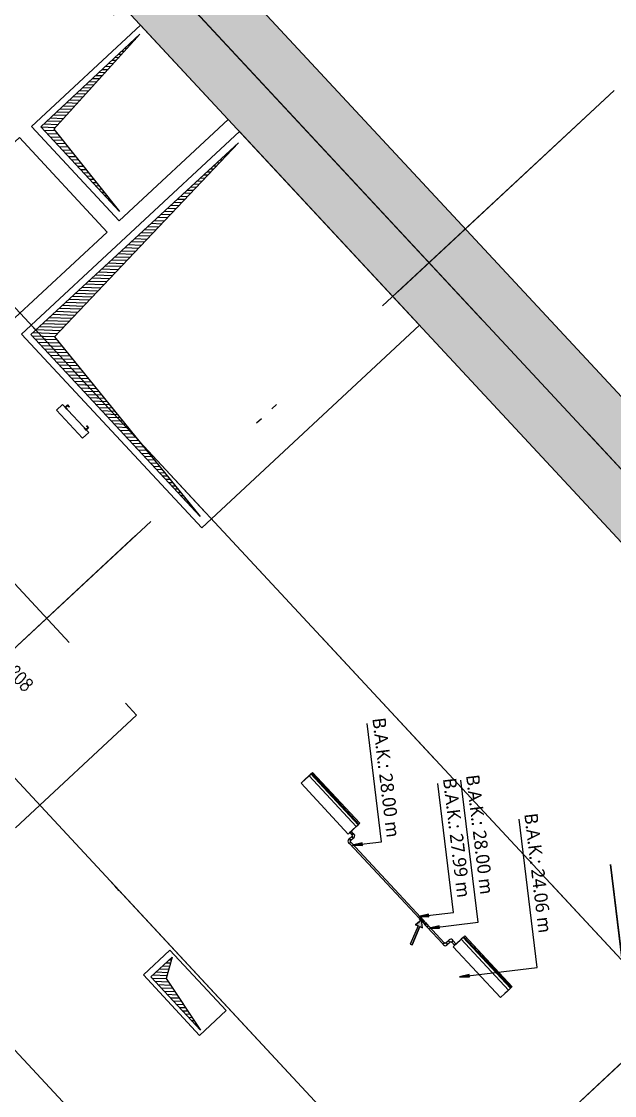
# Model space of a CAD drawing. Header units: inches. Extents: x 400392 to 401495, y 4543971 to 4544133.
# Drawn here: x 400497.3 to 400506.27, y 4544002.9 to 4544019.14 of the extents above; entities that cross this region are included whole.
import ezdxf

# ---------------------------------------------------------------- set-up
doc = ezdxf.new("R2010")
doc.units = ezdxf.units.IN
doc.header["$MEASUREMENT"] = 0
for name, pattern in [('AKS', [3, 2.5, -0.25, 0, -0.25]), ('DASHDOT2', [0.5, 0.25, -0.125, 0, -0.125]), ('HIDDEN', [0.375, 0.25, -0.125])]:
    doc.linetypes.add(name, pattern=pattern)
doc.layers.add('A-DETL', color=90, linetype='Continuous', lineweight=15)
doc.layers.add('A-DETL-GENF', color=92, linetype='Continuous', lineweight=9)
for name, color, linetype in [('aks prota', 2, 'AKS'), ('boşluk prota', 2, 'Continuous'), ('boşluk taraması prota', 252, 'Continuous'), ('kiriş prota', 6, 'Continuous'), ('kolon tarama prota', 252, 'Continuous'), ('perde prota', 1, 'Continuous'), ('PRT-AL-TUNEL_EKSENI', 14, 'DASHDOT2'), ('st-s_level (kot)', 6, 'Continuous'), ('temel prota', 6, 'Continuous'), ('tkolon prota', 6, 'Continuous')]:
    doc.layers.add(name, color=color, linetype=linetype)
doc.styles.add('OLCU', font='romanstw.shx')
doc.styles.add('Segoe UI Light_1', font='', dxfattribs={"height": 199.9999999999999})
doc.styles.add('tkolon', font='romanstw.shx')
doc.styles.get('Segoe UI Light_1').set_extended_font_data('Segoe UI Light')

# ---------------------------------------------------------------- blocks, each defined once
blk = doc.blocks.new('+24.06 mekanik')
at = {"layer": 'kolon tarama prota'}
for points in [[(99016.9087662056, 194967.9416310974), (99036.65664084368, 195117.9416310974), (98997.16089156747, 195117.9416310974)], [(98232.476494056, 194608.1497812158), (98252.22436869415, 194758.1497812158), (98212.72861941792, 194758.1497812158)], [(98039.07733458714, 194467.6370669812), (98058.82520922528, 194617.6370669812), (98019.32945994903, 194617.6370669812)], [(98094.42909189306, 194504.7055165437), (98212.42909189306, 194504.7055165437), (98190.43496580361, 194466.6105726887), (98449.28941823482, 194317.1608848966), (98434.27767041374, 194291.15977496), (98175.42321798252, 194440.6094627522), (98153.42909189306, 194402.5145188971)], [(96846.50158873704, 193601.1800697533), (96866.24946337516, 193751.1800697533), (96826.75371409896, 193751.1800697534)]]:
    blk.add_hatch(color=253, dxfattribs=at).paths.add_polyline_path(points, flags=0)
at = {"layer": 'kolon tarama prota', "color": 253}
for p, q in [((97605.63016899976, 197442.0144634769), (99395.57644969941, 197442.0144634769)), ((100660.240503413, 197442.0144634769), (97605.63016899976, 197442.0144634769)), ((99016.9087662056, 196152.7128646591), (96756.80204442466, 196152.7128646591)), ((99016.9087662056, 194967.9416310974), (99016.9087662056, 196152.7128646591)), ((99261.54230331727, 195740.2812507539), (98412.07445922357, 195123.1067358468)), ((98412.93294990782, 195121.9251247901), (99262.4007940015, 195739.0996396972)), ((99277.20747823852, 195718.7199872113), (99262.4007940015, 195739.0996396972)), ((99262.4007940015, 195739.0996396972), (99272.92411714116, 195724.6155279845)), ((99272.92411714117, 195724.6155279845), (98423.45627304747, 195107.4410130774)), ((99277.20747823852, 195718.7199872113), (98427.73963414483, 195101.5454723042)), ((99282.04496512358, 195712.0617577222), (98432.57712102988, 195094.887242815)), ((99305.4846296725, 195679.7998272151), (98456.0167855788, 195062.625312308)), ((99272.92411714116, 195724.6155279845), (99317.3890918029, 195663.4147407659)), ((99282.04496512358, 195712.0617577222), (99277.20747823852, 195718.7199872113)), ((99305.4846296725, 195679.7998272151), (99282.04496512358, 195712.0617577222)), ((99349.92159287697, 195618.6375944598), (99305.4846296725, 195679.7998272151)), ((99317.3890918029, 195663.4147407659), (99347.82678575632, 195621.5208491076)), ((99347.82678575632, 195621.5208491076), (99402.45965312164, 195546.3251582025)), ((99402.45965312164, 195546.3251582025), (99349.92159287697, 195618.6375944598)), ((99402.45965312164, 195546.3251582025), (98552.99180902795, 194929.1506432954)), ((99402.45965312164, 195546.3251582025), (98552.99180902795, 194929.1506432954)), ((99402.45965312164, 195546.3251582025), (99402.45965312164, 195546.3251582025)), ((98232.47649405606, 195348.0157379827), (96069.1335330353, 195348.0157379827)), ((98232.476494056, 194608.1497812158), (98232.47649405606, 195348.0157379827)), ((98963.06808890632, 195257.9124144264), (98963.06808890632, 195257.9124144264)), ((98423.45627304747, 195107.4410130774), (98412.93294990782, 195121.9251247901)), ((98412.93294990782, 195121.9251247901), (98427.73963414483, 195101.5454723042)), ((98467.92124770922, 195046.2402258588), (98423.45627304747, 195107.4410130774)), ((98427.73963414483, 195101.5454723042), (98432.57712102988, 195094.887242815)), ((98432.57712102988, 195094.887242815), (98456.01678557882, 195062.625312308)), ((99036.65664084368, 195117.9416310974), (98997.16089156747, 195117.9416310974)), ((98997.16089156747, 195117.9416310974), (99016.9087662056, 194967.9416310974)), ((99016.9087662056, 194967.9416310974), (99036.65664084368, 195117.9416310974)), ((98039.07733458714, 194995.7079913592), (96074.05113153392, 194995.7079913592)), ((98039.07733458714, 194467.6370669812), (98039.07733458714, 194995.7079913592)), ((98464.69001729296, 194940.6501290295), (98449.9160022138, 194929.9161787651)), ((98456.0167855788, 195062.625312308), (98500.45374878329, 195001.4630795527)), ((98514.69526050243, 194973.3548122189), (98466.41440288762, 194938.2767158731)), ((98466.41440288762, 194938.2767158731), (98474.25251922694, 194927.4884742531)), ((98474.25251922694, 194927.4884742531), (98466.41440288762, 194938.2767158731)), ((98498.35894166263, 195004.3463342005), (98467.92124770922, 195046.2402258588)), ((98474.25251922694, 194927.4884742531), (98482.09063556624, 194916.7002326331)), ((98482.09063556624, 194916.7002326331), (98474.25251922694, 194927.4884742531)), ((98482.09063556624, 194916.7002326331), (98530.37149318107, 194951.7783289789)), ((98552.99180902795, 194929.1506432954), (98498.35894166263, 195004.3463342005)), ((98500.45374878329, 195001.4630795527), (98552.99180902795, 194929.1506432954)), ((98514.82275676777, 194981.6858367478), (98510.7776717959, 194978.7469104864)), ((98510.7776717959, 194978.7469104864), (98534.2890818876, 194946.3862307114)), ((98534.2890818876, 194946.3862307114), (98510.7776717959, 194978.7469104864)), ((98514.69526050243, 194973.3548122189), (98522.53337684175, 194962.5665705989)), ((98522.53337684175, 194962.5665705989), (98514.69526050243, 194973.3548122189)), ((98514.82275676777, 194981.6858367478), (98538.33416685948, 194949.3251569728)), ((98538.33416685948, 194949.3251569728), (98514.82275676777, 194981.6858367478)), ((98520.14639219231, 194974.3584811983), (98516.10130722044, 194971.4195549368)), ((98520.14639219231, 194974.3584811983), (98516.10130722044, 194971.4195549368)), ((98516.10130722044, 194971.4195549368), (98527.85701226628, 194955.2392150494)), ((98527.85701226628, 194955.2392150494), (98516.10130722044, 194971.4195549368)), ((98516.10130722044, 194971.4195549368), (98527.85701226628, 194955.2392150494)), ((98527.85701226628, 194955.2392150494), (98516.10130722044, 194971.4195549368)), ((98520.14639219231, 194974.3584811983), (98531.90209723815, 194958.1781413108)), ((98531.90209723815, 194958.1781413108), (98520.14639219231, 194974.3584811983)), ((98520.14639219231, 194974.3584811983), (98531.90209723815, 194958.1781413108)), ((98531.90209723815, 194958.1781413108), (98520.14639219231, 194974.3584811983)), ((98522.53337684175, 194962.5665705989), (98530.37149318107, 194951.7783289789)), ((98530.37149318107, 194951.7783289789), (98522.53337684175, 194962.5665705989)), ((98527.85701226628, 194955.2392150494), (98531.90209723815, 194958.1781413108)), ((98527.85701226628, 194955.2392150494), (98531.90209723815, 194958.1781413108)), ((98534.2890818876, 194946.3862307114), (98538.33416685948, 194949.3251569728)), ((98552.99180902795, 194929.1506432954), (98552.99180902795, 194929.1506432954)), ((98477.58582435997, 194802.7151001725), (98194.08857651548, 194596.742293041)), ((98209.76480919411, 194575.165809801), (98493.26205703859, 194781.1386169325)), ((98252.22436869415, 194758.1497812158), (98212.72861941792, 194758.1497812158)), ((98212.72861941792, 194758.1497812158), (98232.476494056, 194608.1497812158)), ((98232.476494056, 194608.1497812158), (98252.22436869415, 194758.1497812158)), ((98442.54265995738, 194883.3627279254), (98453.27661022177, 194868.5887128462)), ((98455.65002337821, 194870.3130984409), (98482.44986404682, 194833.4262822731)), ((98468.72446181446, 194903.0765746547), (98469.04100608172, 194903.5928692123)), ((98468.86596951015, 194902.4877317933), (98468.72446181446, 194903.0765746547)), ((98479.59991977457, 194887.7137167142), (98468.86596951015, 194902.4877317933)), ((98469.04100608172, 194903.5928692123), (98483.81502116095, 194914.3268194767)), ((98490.63545384449, 194815.8224635933), (98475.8614387653, 194805.0885133289)), ((98504.0263472868, 194849.1025149517), (98477.22650661813, 194885.9893311195)), ((98480.07645089044, 194831.7018966784), (98490.81045790808, 194816.9278034851)), ((98490.94824682307, 194816.317040914), (98490.63545384449, 194815.8224635933)), ((98490.81045790808, 194816.9278034851), (98490.94824682307, 194816.317040914)), ((98494.98644263326, 194778.7652037762), (98509.76045771244, 194789.4991540406)), ((98517.13376746085, 194836.0528073531), (98506.39976044321, 194850.8269005464)), ((98058.82520922528, 194617.6370669812), (98019.32945994903, 194617.6370669812)), ((98019.32945994903, 194617.6370669812), (98039.07733458714, 194467.6370669812)), ((98039.07733458714, 194467.6370669812), (98058.82520922528, 194617.6370669812)), ((98192.3641909208, 194599.1157061974), (98177.59017584163, 194588.381755933)), ((98054.59150425052, 194495.3917375083), (96797.83571643966, 193582.3052103468)), ((96813.51194911831, 193560.7287271068), (98070.26773692919, 194473.8152542683)), ((98105.95939438249, 194536.2816157597), (98081.33417710377, 194518.3903481453)), ((98094.42909189306, 194504.7055165437), (98153.42909189306, 194402.5145188971)), ((98212.42909189306, 194504.7055165437), (98094.42909189306, 194504.7055165437)), ((98212.42909189306, 194504.7055165437), (98094.42909189306, 194504.7055165437)), ((98153.42909189306, 194402.5145188971), (98094.42909189306, 194504.7055165437)), ((98100.4591809717, 194492.0670385926), (98125.08439825043, 194509.958306207)), ((98154.8608040087, 194568.184316907), (98107.68377997713, 194533.9082026033)), ((98123.36001265577, 194512.3317193634), (98170.53703668734, 194546.607833667)), ((98160.36821665803, 194575.8692701705), (98153.10915584218, 194570.5952537744)), ((98153.42909189306, 194402.5145188971), (98175.42321798252, 194440.6094627522)), ((98175.42321798252, 194440.6094627522), (98153.42909189306, 194402.5145188971)), ((98172.2341597101, 194544.2719442216), (98179.49322052595, 194549.5459606177)), ((98175.42321798252, 194440.6094627522), (98434.27767041374, 194291.15977496)), ((98175.42321798252, 194440.6094627522), (98434.27767041374, 194291.15977496)), ((98190.43496580361, 194466.6105726887), (98212.42909189306, 194504.7055165437)), ((98190.43496580361, 194466.6105726887), (98212.42909189306, 194504.7055165437)), ((98449.28941823482, 194317.1608848966), (98190.43496580361, 194466.6105726887)), ((98190.43496580361, 194466.6105726887), (98449.28941823482, 194317.1608848966)), ((98196.71517970957, 194562.0584463802), (98211.48919478874, 194572.7923966446)), ((98434.27767041374, 194291.15977496), (98449.28941823482, 194317.1608848966)), ((98434.27767041374, 194291.15977496), (98449.28941823482, 194317.1608848966)), ((96846.50158873704, 194045.448817521), (95042.95801706216, 194045.448817521)), ((96846.50158873704, 193601.1800697533), (96846.50158873704, 194045.448817521)), ((96528.84533833951, 193754.4886610734), (95679.37749424581, 193137.3141461663)), ((95680.23598493006, 193136.1325351097), (96529.70382902375, 193753.3070500168)), ((96540.22715216341, 193738.8229383041), (95690.75930806971, 193121.648423397)), ((96544.51051326076, 193732.9273975308), (95695.04266916707, 193115.7528826237)), ((96549.34800014582, 193726.2691680417), (95699.88015605212, 193109.0946531346)), ((96572.78766469474, 193694.0072375346), (95723.31982060104, 193076.8327226276)), ((96544.51051326076, 193732.9273975308), (96529.70382902375, 193753.3070500168)), ((96529.70382902375, 193753.3070500168), (96540.22715216341, 193738.8229383041)), ((96540.22715216341, 193738.8229383041), (96584.69212682516, 193677.6221510854)), ((96549.34800014582, 193726.2691680417), (96544.51051326076, 193732.9273975308)), ((96572.78766469474, 193694.0072375346), (96549.34800014582, 193726.2691680417)), ((96617.22462789921, 193632.8450047794), (96572.78766469474, 193694.0072375346)), ((96584.69212682516, 193677.6221510854), (96615.12982077857, 193635.7282594271)), ((96615.12982077857, 193635.7282594271), (96669.76268814388, 193560.532568522)), ((96669.76268814388, 193560.532568522), (96617.22462789921, 193632.8450047794)), ((96672.5352213267, 193634.5751718928), (96639.55630956206, 193610.6145899684)), ((96685.58558949354, 193647.6830719977), (96670.81083573206, 193636.9485850491)), ((96670.8113138213, 193636.9479270157), (96689.93536151075, 193610.6259335298)), ((96689.93536151075, 193610.6259335298), (96670.8113138213, 193636.9479270157)), ((96680.37333766602, 193623.7869302728), (96672.5352213267, 193634.5751718928)), ((96672.5352213267, 193634.5751718928), (96680.37333766602, 193623.7869302728)), ((96688.21145400536, 193612.9986886528), (96680.37333766602, 193623.7869302728)), ((96680.37333766602, 193623.7869302728), (96688.21145400536, 193612.9986886528)), ((96689.93583959999, 193610.6252754963), (96704.71059336145, 193621.3597624449)), ((96705.81880372953, 193621.1848498884), (96716.55275399395, 193606.4108348092)), ((96742.87606354673, 193625.5358386772), (96732.1421132823, 193640.3098537564)), ((96767.1245783822, 193587.1695127065), (96740.50265039035, 193623.8114530825)), ((96866.24946337516, 193751.1800697533), (96826.75371409896, 193751.1800697534)), ((96826.75371409896, 193751.1800697534), (96846.50158873704, 193601.1800697533)), ((96846.50158873704, 193601.1800697533), (96866.24946337516, 193751.1800697533)), ((96669.76268814388, 193560.532568522), (95820.29484405018, 192943.3580536149)), ((96669.76268814388, 193560.532568522), (95820.29484405018, 192943.3580536149)), ((96635.63872085554, 193616.0066882359), (96631.59363588366, 193613.0677619744)), ((96631.59363588366, 193613.0677619744), (96655.10504597536, 193580.7070821994)), ((96655.10504597536, 193580.7070821994), (96631.59363588366, 193613.0677619744)), ((96635.63872085554, 193616.0066882359), (96659.15013094724, 193583.6460084609)), ((96659.15013094724, 193583.6460084609), (96635.63872085554, 193616.0066882359)), ((96640.96235628007, 193608.6793326864), (96636.9172713082, 193605.7404064249)), ((96640.96235628007, 193608.6793326864), (96636.9172713082, 193605.7404064249)), ((96636.9172713082, 193605.7404064249), (96648.67297635405, 193589.5600665374)), ((96648.67297635405, 193589.5600665374), (96636.9172713082, 193605.7404064249)), ((96636.9172713082, 193605.7404064249), (96648.67297635405, 193589.5600665374)), ((96648.67297635405, 193589.5600665374), (96636.9172713082, 193605.7404064249)), ((96647.39442590141, 193599.8263483484), (96639.55630956206, 193610.6145899684)), ((96639.55630956206, 193610.6145899684), (96647.39442590141, 193599.8263483484)), ((96640.96235628007, 193608.6793326864), (96652.71806132593, 193592.4989927989)), ((96652.71806132593, 193592.4989927989), (96640.96235628007, 193608.6793326864)), ((96640.96235628007, 193608.6793326864), (96652.71806132593, 193592.4989927989)), ((96652.71806132593, 193592.4989927989), (96640.96235628007, 193608.6793326864)), ((96655.2325422407, 193589.0381067284), (96647.39442590141, 193599.8263483484)), ((96647.39442590141, 193599.8263483484), (96655.2325422407, 193589.0381067284)), ((96648.67297635405, 193589.5600665374), (96652.71806132593, 193592.4989927989)), ((96648.67297635405, 193589.5600665374), (96652.71806132593, 193592.4989927989)), ((96655.10504597536, 193580.7070821994), (96659.15013094724, 193583.6460084609)), ((96655.2325422407, 193589.0381067284), (96688.21145400536, 193612.9986886528)), ((96669.76268814388, 193560.532568522), (96669.76268814388, 193560.532568522)), ((96718.92616715035, 193608.1352204039), (96745.5480951422, 193571.4932800278)), ((96743.17468198577, 193569.7688944332), (96753.90868920353, 193554.9948009645)), ((96780.23199875627, 193574.1198048324), (96769.49799153853, 193588.8938983011)), ((96780.77064528971, 193573.7999773833), (96780.23199875628, 193574.1198048324)), ((96781.33731680202, 193573.9446739916), (96780.77064528971, 193573.7999773833)), ((96796.11133084503, 193584.6786235032), (96781.337316802, 193573.9446739916)), ((96800.46232066996, 193547.6213644388), (96815.23633471296, 193558.3553139504)), ((95690.75930806971, 193121.648423397), (95680.23598493006, 193136.1325351097)), ((95680.23598493006, 193136.1325351097), (95695.04266916707, 193115.7528826237)), ((96230.37112392852, 193272.1198247459), (96230.37112392852, 193272.1198247459)), ((95735.22428273146, 193060.4476361783), (95690.75930806971, 193121.648423397)), ((95695.04266916707, 193115.7528826237), (95699.88015605212, 193109.0946531346)), ((95699.88015605212, 193109.0946531346), (95723.31982060104, 193076.8327226276)), ((95723.31982060104, 193076.8327226276), (95767.75678380551, 193015.6704898723)), ((95765.66197668487, 193018.55374452), (95735.22428273146, 193060.4476361783)), ((95820.29484405018, 192943.3580536149), (95765.66197668487, 193018.55374452)), ((95767.75678380553, 193015.6704898723), (95820.29484405018, 192943.3580536149)), ((95820.29484405018, 192943.3580536149), (95820.29484405018, 192943.3580536149)), ((90170.95134289918, 190393.8432604127), (89701.72148616171, 190052.927814083)), ((89701.72148616171, 190052.927814083), (90170.95134289918, 190393.8432604127)), ((90097.06614559394, 190401.9659212554), (90064.70546581894, 190378.4545111636)), ((90064.70546581894, 190378.4545111636), (90097.06614559394, 190401.9659212554)), ((90064.70546581894, 190378.4545111636), (90067.6443920804, 190374.4094261918)), ((90067.6443920804, 190374.4094261918), (90064.70546581894, 190378.4545111636)), ((90064.70546581894, 190378.4545111636), (90064.70546581894, 190378.4545111636)), ((90067.6443920804, 190374.4094261918), (90095.95998688352, 190394.981910022)), ((90095.95998688352, 190394.981910022), (90067.6443920804, 190374.4094261918)), ((90067.6443920804, 190374.4094261918), (90067.6443920804, 190374.4094261918)), ((90095.95998688352, 190394.981910022), (90119.47139697522, 190362.621230247)), ((90119.47139697522, 190362.621230247), (90095.95998688352, 190394.981910022)), ((90095.95998688352, 190394.981910022), (90095.95998688352, 190394.981910022)), ((90126.45540820857, 190361.5150715366), (90097.06614559394, 190401.9659212554)), ((90097.06614559394, 190401.9659212554), (90126.45540820857, 190361.5150715366)), ((90097.06614559394, 190401.9659212554), (90097.06614559394, 190401.9659212554)), ((90244.42449943574, 190292.7161361158), (90170.95134289918, 190393.8432604127)), ((90170.95134289918, 190393.8432604127), (90244.42449943574, 190292.7161361158)), ((90170.95134289918, 190393.8432604127), (90170.95134289918, 190393.8432604127)), ((89775.19464269828, 189951.8006897862), (90244.42449943574, 190292.7161361158)), ((90244.42449943574, 190292.7161361158), (89775.19464269828, 189951.8006897862)), ((90119.47139697522, 190362.621230247), (90091.1558021721, 190342.0487464168)), ((90091.1558021721, 190342.0487464168), (90119.47139697522, 190362.621230247)), ((90091.1558021721, 190342.0487464168), (90094.09472843356, 190338.0036614449)), ((90094.09472843356, 190338.0036614449), (90091.1558021721, 190342.0487464168)), ((90091.1558021721, 190342.0487464168), (90091.1558021721, 190342.0487464168)), ((90094.09472843356, 190338.0036614449), (90126.45540820857, 190361.5150715366)), ((90126.45540820857, 190361.5150715366), (90094.09472843356, 190338.0036614449)), ((90094.09472843356, 190338.0036614449), (90094.09472843356, 190338.0036614449)), ((90119.47139697522, 190362.621230247), (90119.47139697522, 190362.621230247)), ((90126.45540820857, 190361.5150715366), (90126.45540820857, 190361.5150715366)), ((90244.42449943574, 190292.7161361158), (90244.42449943574, 190292.7161361158)), ((89701.72148616171, 190052.927814083), (89775.19464269828, 189951.8006897862)), ((89775.19464269828, 189951.8006897862), (89701.72148616171, 190052.927814083)), ((89701.72148616171, 190052.927814083), (89701.72148616171, 190052.927814083)), ((89749.1888380127, 190149.2182627696), (89716.82815823771, 190125.7068526779)), ((89716.82815823771, 190125.7068526779), (89749.1888380127, 190149.2182627696)), ((89716.82815823771, 190125.7068526779), (89746.21742085234, 190085.2560029591)), ((89746.21742085234, 190085.2560029591), (89716.82815823771, 190125.7068526779)), ((89716.82815823771, 190125.7068526779), (89716.82815823771, 190125.7068526779)), ((89723.81216947106, 190124.6006939675), (89752.12776427418, 190145.1731777977)), ((89752.12776427418, 190145.1731777977), (89723.81216947106, 190124.6006939675)), ((89747.32357956276, 190092.2400141925), (89723.81216947106, 190124.6006939675)), ((89723.81216947106, 190124.6006939675), (89747.32357956276, 190092.2400141925)), ((89723.81216947106, 190124.6006939675), (89723.81216947106, 190124.6006939675)), ((89746.21742085234, 190085.2560029591), (89778.57810062733, 190108.7674130508)), ((89778.57810062733, 190108.7674130508), (89746.21742085234, 190085.2560029591)), ((89746.21742085234, 190085.2560029591), (89746.21742085234, 190085.2560029591)), ((89775.63917436588, 190112.8124980227), (89747.32357956276, 190092.2400141925)), ((89747.32357956276, 190092.2400141925), (89775.63917436588, 190112.8124980227)), ((89747.32357956276, 190092.2400141925), (89747.32357956276, 190092.2400141925)), ((89752.12776427418, 190145.1731777977), (89749.1888380127, 190149.2182627696)), ((89749.1888380127, 190149.2182627696), (89752.12776427418, 190145.1731777977)), ((89749.1888380127, 190149.2182627696), (89749.1888380127, 190149.2182627696)), ((89752.12776427418, 190145.1731777977), (89752.12776427418, 190145.1731777977)), ((89778.57810062733, 190108.7674130508), (89775.63917436588, 190112.8124980227)), ((89775.63917436588, 190112.8124980227), (89778.57810062733, 190108.7674130508)), ((89775.63917436588, 190112.8124980227), (89775.63917436588, 190112.8124980227)), ((89778.57810062733, 190108.7674130508), (89778.57810062733, 190108.7674130508)), ((89775.19464269828, 189951.8006897862), (89775.19464269828, 189951.8006897862))]:
    blk.add_line(p, q, dxfattribs=at)
at = {"layer": 'kolon tarama prota', "color": 253, "extrusion": (0, 0, -1)}
for p, q in [((98052.8671186559, 194497.7651506647), (98067.64113373504, 194508.4991009291)), ((98086.766137603, 194482.1757913763), (98071.99212252384, 194471.4418411119))]:
    blk.add_line(p, q, dxfattribs=at)
at = {"layer": 'kolon tarama prota', "color": 253, "flags": 128}
for points in [[(98449.9160022138, 194929.9161787651), (98438.91169738972, 194916.1735216852), (98436.5876512012, 194908.1665454175)], [(98436.5876512012, 194908.1665454175), (98438.52416960719, 194890.6678182605), (98442.54265995738, 194883.3627279254)], [(98509.76045771241, 194789.4991540405), (98520.76477777553, 194803.2418570675), (98522.9303830421, 194810.3316118042)], [(98522.9303830421, 194810.3316118043), (98521.48328997112, 194827.8776460789), (98517.13376746084, 194836.0528073531)], [(98177.59017584163, 194588.381755933), (98165.99474651624, 194579.9571833976), (98160.36821665801, 194575.8692701705)], [(98179.49322052595, 194549.5459606177), (98188.45832925466, 194556.0594933773), (98196.71517970957, 194562.0584463802)], [(96732.1421132823, 193640.3098537564), (96718.39899212698, 193651.3143796699), (96700.96661394897, 193653.7818322144), (96685.58558949354, 193647.6830719977)], [(96704.71059336144, 193621.3597624449), (96705.46553815716, 193621.457339304), (96705.81880372953, 193621.1848498884)], [(96753.90868920351, 193554.9948009645), (96767.6513851804, 193543.9904464601), (96776.59475200917, 193541.5316598865)], [(96776.59475200917, 193541.5316598865), (96794.03152621836, 193543.9640012209), (96800.46232066996, 193547.6213644388)]]:
    blk.add_lwpolyline(points, dxfattribs=at)
at = {"layer": 'kolon tarama prota', "color": 253, "extrusion": (0, 0, -1), "flags": 128}
for points in [[(-98081.30691453195, 194518.4278718564), (-98077.62990883931, 194515.756370845), (-98068.55782467767, 194509.1651158839), (-98067.64113373504, 194508.4991009291)], [(-98081.30691453195, 194518.4278718564), (-98074.85578478186, 194508.135746654), (-98077.33171360273, 194496.2439556741), (-98077.70776168955, 194495.7037151461)], [(-98077.70776168955, 194495.7037151461), (-98087.99988689198, 194489.2525853959), (-98099.8916778719, 194491.7285142168), (-98100.4319183999, 194492.1045623037)], [(-98104.03107124232, 194514.828719014), (-98093.73894603987, 194521.2798487642), (-98081.84715505996, 194518.8039199433), (-98081.30691453195, 194518.4278718564)], [(-98086.766137603, 194482.1757913763), (-98096.10935986618, 194488.9640396991), (-98100.4014233644, 194492.0824063635), (-98100.4319183999, 194492.1045623037)], [(-98100.4319183999, 194492.1045623037), (-98106.88304815005, 194502.3966875061), (-98104.40711932915, 194514.288478486), (-98104.03107124232, 194514.828719014)]]:
    blk.add_lwpolyline(points, dxfattribs=at)
at = {"layer": 'kolon tarama prota', "color": 253, "extrusion": (0, 0, -1)}
for radius, start, end in [(16.26869999999599, 324.0000000004672, 144.0000000004672), (16.26869999999544, 144.0000000004672, 324.0000000004672)]:
    blk.add_arc((-98090.86941646594, 194505.2662170801), radius, start, end, dxfattribs=at)
at = {"layer": 'kolon tarama prota', "color": 253}
for centre, radius, start, end in [((98090.8966790378, 194505.228693369), 16.26869999999339, 36.00000000023957, 216.0000000001886), ((98090.8966790378, 194505.228693369), 16.26870000001693, 36.00000000022845, 216.0000000001775), ((98090.89667903782, 194505.2286933691), 13.3349999999764, 0, 180), ((98090.8966790378, 194505.228693369), 13.33500000002995, 0, 180), ((98090.89667903782, 194505.2286933691), 13.33500000002698, 180, 0), ((98090.8966790378, 194505.228693369), 13.3350000000064, 180, 0), ((98090.8966790378, 194505.228693369), 16.26870000001693, 216.0000000001911, 36.00000000024207), ((98090.8966790378, 194505.228693369), 16.26869999999339, 216.0000000002022, 36.00000000025319), ((98090.89667903782, 194498.561193369), 6.667499999995925, 90, 269.9999999998746), ((98090.89667903779, 194498.561193369), 6.667500000003201, 89.99999999993749, 270.0000000001872), ((98090.89667903783, 194511.8961933691), 6.667499999998939, 269.9999999999371, 90.00000000031262), ((98090.8966790378, 194511.8961933691), 6.667499999980192, 269.9999999999371, 89.99999999993746)]:
    blk.add_arc(centre, radius, start, end, dxfattribs=at)
for centre, major_axis, ratio, start_param, end_param in [((98474.25251922694, 194927.4884742531), (-9.5625019339709, 13.16165477638925), 0.009999500036621613, 0.00999916677359991, 3.151591820166086), ((98474.25251922694, 194927.4884742531), (-9.56250193394162, 13.16165477640396), 0.009999500037854485, 3.15159182036361, 6.29318447415071), ((98466.43826499819, 194878.1512147802), (13.1616547763596, 9.562501933960286), 0.009999500037161286, 3.131593486657541, 6.273186140405034), ((98466.43826499819, 194878.1512147802), (13.16165477640323, 9.562501933959972), 0.009999500036957598, 6.273186140564033, 9.414778793996126), ((98466.43826499817, 194878.1512147802), (10.78824161995724, 7.838116339306028), 0.009456029864131618, 1.570796326794604, 3.141592653589497), ((98466.43826499817, 194878.1512147802), (10.78824161995731, 7.838116339305937), 0.009456029864773043, 3.141592653590378, 4.712388980385273), ((98466.43826499817, 194878.1512147802), (10.78824161995724, 7.838116339306028), 0.009456029864131618, 0, 1.570796326794604), ((98466.43826499817, 194878.1512147802), (10.78824161995731, 7.838116339305937), 0.009456029864773043, 4.712388980385273, 6.283185307180178), ((98485.42394069929, 194791.9268585526), (-9.562501933984894, 13.16165477641442), 0.009999500037745182, 0.009455698059565254, 3.151048351636318), ((98485.42394069929, 194791.9268585525), (-9.562501933999702, 13.16165477638495), 0.00999950003599619, 3.151048351510445, 6.292641005225192), ((98485.42394069927, 194791.9268585525), (-7.838116339306021, 10.7882416199718), 0.009999500036125512, 0, 1.57079632679468), ((98485.42394069927, 194791.9268585525), (-7.838116339305997, 10.78824161997182), 0.009999500037649784, 4.712388980384708, 6.283185307179615), ((98493.23810566682, 194841.2643986124), (13.16165477640022, 9.562501933998064), 0.009456029864383582, 3.131593433949952, 6.273186087442269), ((98493.23810566682, 194841.2643986124), (13.16165477638568, 9.562501933968456), 0.009456029863488263, 6.273186087541482, 9.414778741228751), ((98493.23810566682, 194841.2643986124), (10.78824162000092, 7.838116339320553), 0.009456029865624778, 1.570796326794855, 3.141592653589765), ((98493.23810566682, 194841.2643986124), (10.7882416200009, 7.838116339320579), 0.009456029864100508, 3.141592653589512, 4.7123889803844), ((98485.42394069927, 194791.9268585525), (-7.838116339320573, 10.7882416200009), 0.009999500036101441, 1.570796326794684, 3.141592653589576), ((98485.42394069927, 194791.9268585525), (-7.838116339320548, 10.78824162000092), 0.009999500037625713, 3.141592653589815, 4.712388980384713), ((98493.23810566682, 194841.2643986124), (10.78824161997181, 7.838116339306004), 0.009456029865647541, 0, 1.570796326794851), ((98493.23810566682, 194841.2643986124), (10.78824161997179, 7.838116339306029), 0.009456029864123269, 4.712388980384397, 6.283185307179284), ((98201.92669285476, 194585.954051421), (-9.562501933949575, 13.16165477639876), 0.009999500037228402, 4.712388980384376, 7.853981633975945), ((98201.92669285477, 194585.954051421), (-7.838116339291439, 10.78824162000092), 0.009999500037638541, 4.152234112098085e-14, 1.570796326794937), ((98201.92669285477, 194585.954051421), (-7.838116339291183, 10.78824162000111), 0.009999500038038543, 4.712388980387137, 6.283185307182032), ((98062.42962058984, 194484.6034958883), (-7.838116339320748, 10.78824162000077), 0.01000635130435703, 0, 1.570796326793054), ((98062.42962058984, 194484.6034958883), (-7.838116339320461, 10.78824162000098), 0.01000635130628131, 4.71238898038549, 6.2831853071804), ((98062.42962058984, 194484.6034958883), (-7.838116339349853, 10.78824161997167), 0.01000635130436187, 1.570796326793024, 3.141592653587924), ((98062.42962058984, 194484.6034958883), (-7.838116339349571, 10.78824161997188), 0.01000635130628614, 3.141592653590567, 4.71238898038546), ((98115.52189631648, 194523.1199609834), (-9.562501934077828, 13.16165477630819), 0.8709818557813449, 4.712388980377302, 7.853981633967101), ((98115.52189631648, 194523.1199609834), (-7.838116339436143, 10.78824161990898), 0.8709818557815826, 0, 1.570796326785694), ((98115.52189631648, 194523.1199609834), (-9.562501933900885, 13.16165477643414), 0.8709818557814581, 1.570796326799135, 4.712388980388928), ((98115.52189631648, 194523.1199609834), (-7.838116339214716, 10.78824162005666), 0.8709818557822795, 1.570796326803058, 3.141592653597954), ((98115.52189631648, 194523.1199609834), (-7.838116339470508, 10.78824161988401), 0.8709818557809412, 4.712388980371824, 6.28318530716672), ((98115.52189631648, 194523.1199609834), (-7.838116339249084, 10.7882416200317), 0.870981855781638, 3.141592653594297, 4.712388980389194), ((98162.67165777615, 194557.433598998), (-9.562501934002206, 13.16165477636711), 0.8709818557824219, 4.712388980382759, 7.853981633972428), ((98162.69892034805, 194557.396075287), (-7.838116339470508, 10.78824161988401), 0.8709818557809412, 0, 1.570796326782036), ((98162.67165777615, 194557.433598998), (-9.562501933863574, 13.1616547764758), 0.8709818557788548, 1.57079632680226, 4.712388980392184), ((98162.69892034805, 194557.396075287), (-7.838116339249084, 10.7882416200317), 0.870981855781638, 1.570796326799401, 3.141592653594297), ((98162.69892034805, 194557.396075287), (-7.838116339361242, 10.7882416199634), 0.8709818557789339, 4.712388980383452, 6.283185307178348), ((98162.69892034805, 194557.396075287), (-7.83811633913981, 10.78824162011109), 0.8709818557796309, 3.141592653605926, 4.712388980400823), ((98201.92669285476, 194585.954051421), (-9.562501933963896, 13.16165477638438), 0.009999500036308853, 1.570796326796346, 4.712388980384364), ((98201.92669285477, 194585.954051421), (-7.838116339335103, 10.78824161997182), 0.009999500037636956, 1.570796326794897, 3.141592653589795), ((98201.92669285477, 194585.954051421), (-7.838116339334841, 10.788241619972), 0.009999500038036959, 3.1415926535922, 4.712388980387098), ((96729.71440877033, 193615.9733367432), (13.16165477638426, 9.56250193396406), 0.009999500036506737, 0, 3.141592653589994), ((96729.71440877032, 193615.9733367432), (13.16165477641336, 9.562501934007717), 0.009999500036476493, 3.141592653530616, 6.283185307179777), ((96729.71440877032, 193615.9733367432), (10.78824162002997, 7.838116339320621), 0.009454058772223163, 0, 1.570796326794193), ((96729.71440877032, 193615.9733367432), (10.78824162003, 7.838116339320579), 0.009454058769816047, 4.712388980384381, 6.283185307179284), ((96729.71440877032, 193615.9733367432), (10.78824161997176, 7.838116339306072), 0.009454058772262613, 1.570796326794178, 3.141592653589075), ((96729.71440877032, 193615.9733367432), (10.78824161997184, 7.83811633930597), 0.00945405876897265, 3.141592653590111, 4.712388980385006), ((96756.33633676218, 193579.3313963671), (13.16165477636738, 9.56250193399543), 0.009454058770372559, 0.01000623053851352, 3.151598883884916), ((96756.33633676218, 193579.3313963671), (13.16165477641052, 9.562501933980897), 0.009454058770729967, 3.151598884125832, 6.293191537826868), ((96756.33633676218, 193579.3313963672), (10.78824161997185, 7.838116339335045), 0.009454058770484794, 1.570796326795444, 3.141592653590358), ((96756.33633676218, 193579.3313963672), (10.78824161997169, 7.838116339335268), 0.00945405877160906, 3.141592653588173, 4.712388980383064), ((96756.33633676218, 193579.3313963672), (10.78824162001551, 7.838116339305937), 0.009454058770471884, 5.847456388191912e-13, 1.570796326795479), ((96756.33633676218, 193579.3313963672), (10.78824162001548, 7.838116339305979), 0.009454058772878996, 4.712388980384866, 6.283185307179769), ((96805.673832779, 193571.5169687268), (-9.562501933960686, 13.16165477637237), 0.01000651071102407, 6.273731580845796, 9.415324234468336), ((96805.673832779, 193571.5169687268), (-9.562501933975359, 13.16165477640117), 0.01000651071403196, 3.132138927322635, 6.27373158087968), ((96805.673832779, 193571.5169687268), (-7.838116339335278, 10.78824162000079), 0.01000635130587488, 0, 1.570796326793287), ((96805.673832779, 193571.5169687268), (-7.838116339334972, 10.78824162000101), 0.01000635130386777, 4.712388980385882, 6.283185307180792), ((96805.673832779, 193571.5169687268), (-7.838116339320722, 10.78824162000079), 0.0100063513058813, 1.570796326793296, 3.141592653588198), ((96805.673832779, 193571.5169687268), (-7.83811633932042, 10.78824162000101), 0.01000635130387419, 3.141592653590993, 4.71238898038589)]:
    blk.add_ellipse(centre, major_axis=major_axis, ratio=ratio, start_param=start_param, end_param=end_param, dxfattribs=at)
at = {"layer": 'kolon tarama prota', "color": 253, "extrusion": (0, 0, -1)}
for major_axis, ratio, start_param, end_param in [((-9.56250193397634, 13.16165477639541), 0.00999950003624346, 4.712388980385466, 7.853981633973924), ((9.562501933963613, -13.16165477637768), 0.00999950003715135, 4.712388980384127, 7.853981633975261)]:
    blk.add_ellipse((98062.42962058987, 194484.6034958883), major_axis=major_axis, ratio=ratio, start_param=start_param, end_param=end_param, dxfattribs=at)
at = {"layer": 'kolon tarama prota', "color": 253, "style": 'Segoe UI Light_1'}
for s, p in [('B.A.K.: 24.06 m', (96690.89146894382, 196238.650403311)), ('B.A.K.: 28.00 m', (96005.3176589496, 195433.9532766345)), ('B.A.K.: 27.99 m', (96012.3299588433, 195081.645530011)), ('B.A.K.: 28.00 m', (94979.14214297647, 194131.3863561729))]:
    blk.add_text(s, height=200, dxfattribs=at).set_placement(p)
blk = doc.blocks.new('A$C1a5ef8c2')
at = {"layer": 'boşluk taraması prota', "ltscale": 2}
h = blk.add_hatch(dxfattribs=at)
h.set_pattern_fill('ANSI31', color=256, scale=0.03000000000073284, angle=-47.07600604191619, style=0)
h.set_pattern_definition([(357.9239939580838, (-673.4369482470211, 277.0061689186841), (0.003450451556188631, 0.09518748281418962), [])])
h.paths.add_polyline_path([(107.5028102096985, 44.32652324903756), (106.2021202884498, 42.89158112555742), (107.1826741343248, 41.66058440133929), (106.0026270343806, 42.9294003508985)])
h = blk.add_hatch(dxfattribs=at)
h.set_pattern_fill('ANSI31', color=256, scale=0.03000000000073284, angle=-47.07600604191619, style=0)
h.set_pattern_definition([(357.9239939580838, (-673.5496546553914, 273.8969411626458), (0.003450451556188631, 0.09518748281418962), [])])
h.paths.add_polyline_path([(108.9908909036312, 42.68532904051244), (106.2083331120084, 39.75291338097304), (108.4114613390993, 37.03553093038499), (105.8533077376778, 39.78612121660262)])
h = blk.add_hatch(dxfattribs=at)
h.set_pattern_fill('ANSI31', color=256, scale=0.03000000000073284, angle=-47.07600604191619, style=0)
h.set_pattern_definition([(357.9239939580838, (-671.7352772622835, 264.1810694653541), (0.003450451556188631, 0.09518748281418962), [])])
h.paths.add_polyline_path([(107.9885526138823, 30.36866848357022), (107.8977617479395, 30.04825130663812), (108.4166712544393, 29.26492103654891), (107.6676851308439, 30.07024951744825)])
at = {"layer": 'kolon tarama prota'}
h = blk.add_hatch(color=256, dxfattribs=at)
h.dxf.hatch_style = 1
h.paths.add_polyline_path([(127.0630797010381, 25.64422660227865), (108.617443051422, 45.47743324004114), (108.9103461585473, 45.74984427168965), (108.2293185798917, 46.48210203833878), (107.9364154727664, 46.20969100669026), (103.033016905305, 51.48194692656398), (103.3259200124303, 51.75435795821249), (102.6448924332508, 52.48661572486162), (102.3519893261255, 52.21420469321311), (93.21844469977077, 62.03481871355325), (93.52608912007418, 59.50147781893611), (125.1474599565263, 25.50139455404133), (106.914241566963, 8.543807839974761), (98.84508629981428, 17.21996398735791), (97.52702231978765, 15.99411434400827), (98.20804989850149, 15.26185657735914), (98.42772722849622, 15.46616485249251), (106.6330880114692, 6.643557151779532), (108.8621538786683, 8.716673203743994), (109.1345649103168, 8.423770097084343), (109.866822676966, 9.104797677136958), (109.5957737017889, 9.39623626600951), (113.8794816372683, 13.38024760317057), (114.1505306138424, 13.08880901243538), (114.8827883805498, 13.76983659062535), (114.610377347446, 14.06273969914764)])
at = {"layer": 'A-DETL', "color": 1, "lineweight": 5}
blk.add_lwpolyline([(18.9056719414657, 133.4212155677378), (126.8139738666359, 17.39552934933454)], dxfattribs=at)
at = {"layer": 'aks prota', "ltscale": 10}
for p, q in [((133.1676834216923, 17.97912808321416), (20.17211882991251, 139.4747654646635)), ((133.1676834195969, 17.97912808600813), (20.17211883194977, 139.4747654646635)), ((133.1676834194222, 17.97912808414549), (20.17211883200798, 139.4747654655948)), ((131.3109652098501, 19.97551761753857), (20.17211883107666, 139.4747654646635)), ((133.1676834210521, 17.97912808228284), (20.17211882950505, 139.4747654655948)), ((125.9183315312839, 11.23695505224168), (12.92276693950407, 132.732592433691)), ((125.9183315293049, 11.23695505503565), (12.92276694171596, 132.732592433691)), ((125.9183315291302, 11.23695505317301), (12.92276694171596, 132.7325924346223)), ((124.0616133200238, 13.23334458656609), (12.9227669412503, 132.732592433691)), ((125.9183315315167, 11.23695505224168), (12.92276693996973, 132.7325924355537)), ((120.6217669268372, 31.4688090858981), (36.57432698796038, 121.8387038931251)), ((120.6217669270118, 31.4688090858981), (36.57432698854245, 121.8387038931251)), ((113.3724150370108, 24.72663605585694), (29.32497509813402, 115.0965308621526)), ((113.3724150371272, 24.72663605492562), (29.32497509865789, 115.0965308621526)), ((85.06149222014938, 24.11579839978367), (110.5939569500624, 47.86192208528519)), ((85.06149221968371, 24.11579839885235), (110.593956950237, 47.86192208528519)), ((85.0614922210807, 24.1157983969897), (110.593956951343, 47.86192208342254)), ((85.28037582256366, 24.31932867784053), (110.5939569511684, 47.86192208342254)), ((85.28037582116667, 24.31932867877185), (110.593956950237, 47.86192208528519)), ((89.13051547767827, 19.71995590161532), (114.6733168241917, 43.47569303400815)), ((89.13051547727082, 19.719955900684), (114.6733168243663, 43.47569303400815)), ((89.13051547738723, 19.71995589789003), (114.6733168260544, 43.47569303307682)), ((89.35973569680937, 19.93309962656349), (114.6733168254141, 43.4756930321455)), ((89.35973569529597, 19.93309962842613), (114.6733168243663, 43.47569303400815)), ((96.52659617230529, 11.78823388461024), (122.0628386469325, 35.53787101618946)), ((96.52659617189784, 11.78823388461024), (122.062838646234, 35.53787101618946)), ((96.52659617358586, 11.78823388274759), (122.062838647631, 35.53787101525813)), ((96.74547977501061, 11.99176416359842), (122.0628386483295, 35.53787101432681)), ((96.7454797733808, 11.99176416452974), (122.0628386466997, 35.53787101712078))]:
    blk.add_line(p, q, dxfattribs=at)
at = {"layer": 'boşluk prota', "ltscale": 0.05}
for points in [[(107.5028102096985, 44.32652324903756), (106.2021202884498, 42.89158112555742), (107.1944252971443, 41.64794925972819), (106.0026270343806, 42.9294003508985)], [(108.9908909036312, 42.68532904051244), (106.2083331120084, 39.75291338097304), (108.4114613390993, 37.03553093038499), (105.8533077376778, 39.78612121660262)], [(107.9885526138823, 30.36866848357022), (107.8977617479395, 30.04825130663812), (108.4166712544393, 29.26492103654891), (107.6676851308439, 30.07024951744825)]]:
    blk.add_lwpolyline(points, close=True, dxfattribs=at)
at = {"layer": 'kiriş prota'}
for points in [[(107.508878478955, 44.46683542616665), (108.8368822576012, 43.03893278166652), (107.1893022783916, 41.50662072561681), (105.8612984998035, 42.93452337011695)], [(105.6782340623322, 42.76426647137851), (107.0062378371949, 41.33636383060366), (105.541722307622, 39.97430867701769), (104.2137185331667, 41.40221131779253)], [(109.0071391526144, 42.85586833953857), (111.7312494682265, 39.92683727294207), (108.4360895182472, 36.86221316829324), (105.7119792026351, 39.79124423488975)], [(102.6415879852721, 32.153260496445), (106.7944941466558, 27.68795265164226), (104.5772203012602, 25.62580362800509), (100.3994090720662, 30.0682379975915)], [(107.956918531796, 30.47610070090741), (108.8082030049991, 29.56077849306166), (108.4054612328764, 29.18621332384646), (107.5541767596733, 30.10153553169221)]]:
    blk.add_lwpolyline(points, close=True, dxfattribs=at)
at = {"layer": 'perde prota'}
for points in [[(127.0630797010381, 25.64422660227865), (114.610377347446, 14.06273969914764), (114.8827883805498, 13.76983659062535), (114.1505306138424, 13.08880901243538), (113.8794816372683, 13.38024760317057), (109.5957737017889, 9.39623626600951), (109.866822676966, 9.104797677136958), (109.1345649103168, 8.423770097084343), (108.8621538786683, 8.716673203743994), (106.6330880114692, 6.643557151779532), (98.42772722849622, 15.46616485249251), (98.20804989850149, 15.26185657735914), (97.52702231978765, 15.99411434400827), (98.84508629981428, 17.21996398735791), (106.914241566963, 8.543807839974761), (125.1474599565263, 25.50139455404133), (93.52608912007418, 59.50147781893611), (93.21844469977077, 62.03481871355325), (102.3519893261255, 52.21420469321311)], [(127.0630797010381, 25.64422660227865), (108.617443051422, 45.47743324004114)]]:
    blk.add_lwpolyline(points, dxfattribs=at)
at = {"layer": 'PRT-AL-TUNEL_EKSENI', "ltscale": 10}
blk.add_line((16.47421710781055, 136.0355761926621), (129.4697816994158, 14.53993880935013), dxfattribs=at)
at = {"layer": 'temel prota', "linetype": 'HIDDEN', "ltscale": 10}
blk.add_lwpolyline([(104.7283070554258, 36.95773427188396), (107.4524173715035, 34.02870320435613), (104.5233863039175, 31.30459288787097), (101.7992759878398, 34.2336239553988)], close=True, dxfattribs=at)
at = {"layer": 'A-DETL-GENF', "xscale": 0.001000000000024428, "yscale": 0.001000000000024428, "zscale": 0.001000000000024428, "rotation": 276.923993958082}
blk.add_blockref('+24.06 mekanik', (-93.14853458531434, 104.8627004241571), dxfattribs=at)
at = {"layer": 'st-s_level (kot)', "color": 6, "style": 'OLCU', "width": 0.8}
for tag, p, rotation in [('D=60', (41.41703286580741, 99.58001939486712), 312.9239939495117), ('D=60', (34.91377208690392, 96.88071346003562), 312.9239939495117), ('D=60', (41.72404787596315, 89.55813579354435), 312.9239939495117), ('D=60', (74.07240101491334, 82.3654021685943), 276.923994085215), ('D=90', (58.45173784665531, 80.89350863266736), 312.9239939495117), ('D=60', (82.06995531456778, 73.76825603935868), 276.923994085215), ('D=60', (66.16953595646191, 72.69707751180977), 312.9239939495117), ('D=60', (59.52860149176558, 70.14633769541979), 312.9239939495117), ('D=60', (74.28302203526255, 63.91414567641914), 312.9239939495117), ('D=60', (67.52317142457468, 61.55037755891681), 312.9239939495117), ('D=60', (81.90516735991696, 55.7777361664921), 312.9239939495117), ('D=60', (75.51774133963045, 52.95441743545234), 312.9239939495117), ('D=60', (83.51231125422055, 44.35845731198788), 312.9239939495117), ('D=60', (93.86754728655796, 42.95339011400938), 312.9239939495117), ('D=60', (102.2343588467338, 34.1871841000393), 312.9239939495117), ('D=60', (95.21837176603731, 31.80971260089427), 312.9239939495117), ('D=60', (99.28763992898166, 27.66433198004961), 312.9239939495117), ('+22.51', (112.2286650243332, 23.93479506019503), 312.9239939495117), ('+20.81', (108.5519845855888, 21.49965451750904), 312.9239939495117), ('D=80', (97.11668090563035, 17.52580411545932), 312.9239939495117)]:
    blk.add_attdef(tag, p, '', height=0.2000000000048856, rotation=rotation, dxfattribs=at)
at = {"layer": 'tkolon prota', "style": 'tkolon', "width": 0.8}
blk.add_text('S208', height=0.2000000000048855, rotation=312.9239939495117, dxfattribs=at).set_placement((105.386944308586, 34.77063402999192))

msp = doc.modelspace()

# ---------------------------------------------------------------- hatches: boundary and pattern name
at = {"layer": 'boşluk taraması prota', "ltscale": 2}
h = msp.add_hatch(dxfattribs=at)
h.set_pattern_fill('ANSI31', color=256, scale=0.03000000000073284, angle=-47.07600604191619, style=0)
h.set_pattern_definition([(357.9239939580838, (399718.1553492082, 4544251.626302948), (0.003450451556188631, 0.09518748281418962), [])])
h.paths.add_polyline_path([(400499.0951076649, 4544018.946657279), (400497.7944177436, 4544017.511715155), (400498.7749715895, 4544016.280718431), (400497.5949244896, 4544017.54953438)])
h = msp.add_hatch(dxfattribs=at)
h.set_pattern_fill('ANSI31', color=256, scale=0.03000000000073284, angle=-47.07600604191619, style=0)
h.set_pattern_definition([(357.9239939580838, (399718.0426427998, 4544248.517075192), (0.003450451556188631, 0.09518748281418962), [])])
h.paths.add_polyline_path([(400500.5831883588, 4544017.30546307), (400497.8006305672, 4544014.373047411), (400500.0037587943, 4544011.65566496), (400497.4456051929, 4544014.406255246)])
h = msp.add_hatch(dxfattribs=at)
h.set_pattern_fill('ANSI31', color=256, scale=0.03000000000073284, angle=-47.07600604191619, style=0)
h.set_pattern_definition([(357.9239939580838, (399719.8570201929, 4544238.801203495), (0.003450451556188631, 0.09518748281418962), [])])
h.paths.add_polyline_path([(400499.5808500691, 4544004.988802513), (400499.4900592031, 4544004.668385336), (400500.0089687096, 4544003.885055066), (400499.259982586, 4544004.690383547)])
at = {"layer": 'kolon tarama prota'}
h = msp.add_hatch(color=256, dxfattribs=at)
h.dxf.hatch_style = 1
h.paths.add_polyline_path([(400518.6553771562, 4544000.264360632), (400500.2097405066, 4544020.09756727), (400500.5026436137, 4544020.369978301), (400499.8216160351, 4544021.102236068), (400499.5287129279, 4544020.829825036), (400494.6253143605, 4544026.102080956), (400494.9182174676, 4544026.374491988), (400494.2371898884, 4544027.106749754), (400493.9442867813, 4544026.834338723), (400484.810742155, 4544036.654952743), (400485.1183865753, 4544034.121611848), (400516.7397574117, 4544000.121528584), (400498.5065390221, 4543983.16394187), (400490.437383755, 4543991.840098017), (400489.119319775, 4543990.614248374), (400489.8003473537, 4543989.881990607), (400490.0200246837, 4543990.086298882), (400498.2253854666, 4543981.263691181), (400500.4544513338, 4543983.336807233), (400500.7268623655, 4543983.043904127), (400501.4591201321, 4543983.724931707), (400501.188071157, 4543984.016370296), (400505.4717790924, 4543988.000381633), (400505.742828069, 4543987.708943042), (400506.4750858357, 4543988.38997062), (400506.2026748026, 4543988.682873729)])

# ---------------------------------------------------------------- linework, layer by layer
at = {"layer": 'A-DETL', "color": 1, "lineweight": 5}
msp.add_lwpolyline([(400410.4979693966, 4544108.041349597), (400518.4062713218, 4543992.015663379)], dxfattribs=at)
at = {"layer": 'aks prota', "ltscale": 10}
for p, q in [((400524.7599808769, 4543992.599262113), (400411.7644162851, 4544114.094899494)), ((400524.7599808748, 4543992.599262116), (400411.7644162871, 4544114.094899494)), ((400524.7599808746, 4543992.599262114), (400411.7644162872, 4544114.094899495)), ((400522.903262665, 4543994.595651647), (400411.7644162863, 4544114.094899494)), ((400524.7599808762, 4543992.599262112), (400411.7644162847, 4544114.094899495)), ((400517.5106289865, 4543985.857089082), (400404.5150643947, 4544107.352726463)), ((400517.5106289845, 4543985.857089085), (400404.5150643969, 4544107.352726463)), ((400517.5106289843, 4543985.857089083), (400404.5150643969, 4544107.352726464)), ((400515.6539107752, 4543987.853478616), (400404.5150643964, 4544107.352726463)), ((400517.5106289867, 4543985.857089082), (400404.5150643951, 4544107.352726465)), ((400512.214064382, 4544006.088943115), (400428.1666244431, 4544096.458837923)), ((400512.2140643822, 4544006.088943115), (400428.1666244437, 4544096.458837923)), ((400504.9647124922, 4543999.346770085), (400420.9172725533, 4544089.716664892)), ((400504.9647124923, 4543999.346770084), (400420.9172725538, 4544089.716664892)), ((400476.6537896753, 4543998.735932429), (400502.1862544052, 4544022.482056115)), ((400476.6537896749, 4543998.735932428), (400502.1862544054, 4544022.482056115)), ((400476.6537896763, 4543998.735932427), (400502.1862544065, 4544022.482056113)), ((400476.8726732777, 4543998.939462707), (400502.1862544063, 4544022.482056113)), ((400476.8726732763, 4543998.939462708), (400502.1862544054, 4544022.482056115)), ((400480.7228129329, 4543994.340089931), (400506.2656142794, 4544018.095827064)), ((400480.7228129325, 4543994.34008993), (400506.2656142795, 4544018.095827064)), ((400480.7228129326, 4543994.340089927), (400506.2656142812, 4544018.095827063)), ((400480.952033152, 4543994.553233656), (400506.2656142806, 4544018.095827062)), ((400480.9520331505, 4543994.553233658), (400506.2656142795, 4544018.095827064)), ((400488.1188936275, 4543986.408367914), (400513.6551361021, 4544010.158005046)), ((400488.1188936271, 4543986.408367914), (400513.6551361014, 4544010.158005046)), ((400488.1188936288, 4543986.408367912), (400513.6551361028, 4544010.158005045)), ((400488.3377772302, 4543986.611898193), (400513.6551361035, 4544010.158005044)), ((400488.3377772286, 4543986.611898194), (400513.6551361019, 4544010.158005047))]:
    msp.add_line(p, q, dxfattribs=at)
at = {"layer": 'boşluk prota', "ltscale": 0.05}
for points in [[(400499.0951076649, 4544018.946657279), (400497.7944177436, 4544017.511715155), (400498.7867227523, 4544016.268083289), (400497.5949244896, 4544017.54953438)], [(400500.5831883588, 4544017.30546307), (400497.8006305672, 4544014.373047411), (400500.0037587943, 4544011.65566496), (400497.4456051929, 4544014.406255246)], [(400499.5808500691, 4544004.988802513), (400499.4900592031, 4544004.668385336), (400500.0089687096, 4544003.885055066), (400499.259982586, 4544004.690383547)]]:
    msp.add_lwpolyline(points, close=True, dxfattribs=at)
at = {"layer": 'kiriş prota'}
for points in [[(400499.1011759341, 4544019.086969456), (400500.4291797128, 4544017.659066811), (400498.7815997336, 4544016.126754755), (400497.453595955, 4544017.5546574)], [(400497.2705315175, 4544017.384400501), (400498.5985352924, 4544015.95649786), (400497.1340197628, 4544014.594442707), (400495.8060159883, 4544016.022345347)], [(400500.5994366078, 4544017.476002369), (400503.3235469234, 4544014.546971302), (400500.0283869734, 4544011.482347198), (400497.3042766578, 4544014.411378264)], [(400494.2338854405, 4544006.773394526), (400498.3867916018, 4544002.308086681), (400496.1695177564, 4544000.245937658), (400491.9917065272, 4544004.688372027)], [(400499.549215987, 4544005.09623473), (400500.4005004602, 4544004.180912523), (400499.9977586881, 4544003.806347353), (400499.1464742149, 4544004.721669561)]]:
    msp.add_lwpolyline(points, close=True, dxfattribs=at)
at = {"layer": 'perde prota'}
for points in [[(400518.6553771562, 4544000.264360632), (400506.2026748026, 4543988.682873729), (400506.4750858357, 4543988.38997062), (400505.742828069, 4543987.708943042), (400505.4717790924, 4543988.000381633), (400501.188071157, 4543984.016370296), (400501.4591201321, 4543983.724931707), (400500.7268623655, 4543983.043904127), (400500.4544513338, 4543983.336807233), (400498.2253854666, 4543981.263691181), (400490.0200246837, 4543990.086298882), (400489.8003473537, 4543989.881990607), (400489.119319775, 4543990.614248374), (400490.437383755, 4543991.840098017), (400498.5065390221, 4543983.16394187), (400516.7397574117, 4544000.121528584), (400485.1183865753, 4544034.121611848), (400484.810742155, 4544036.654952743), (400493.9442867813, 4544026.834338723)], [(400518.6553771562, 4544000.264360632), (400500.2097405066, 4544020.09756727)]]:
    msp.add_lwpolyline(points, dxfattribs=at)
at = {"layer": 'PRT-AL-TUNEL_EKSENI', "ltscale": 10}
msp.add_line((400408.066514563, 4544110.655710222), (400521.0620791546, 4543989.160072839), dxfattribs=at)
at = {"layer": 'temel prota', "linetype": 'HIDDEN', "ltscale": 10}
msp.add_lwpolyline([(400496.3206045106, 4544011.577868301), (400499.0447148267, 4544008.648837234), (400496.1156837591, 4544005.924726917), (400493.391573443, 4544008.853757985)], close=True, dxfattribs=at)

# ---------------------------------------------------------------- block references
msp.add_blockref('A$C1a5ef8c2', (400391.5922974552, 4543974.62013403))
at = {"layer": 'A-DETL-GENF', "xscale": 0.001000000000024428, "yscale": 0.001000000000024428, "zscale": 0.001000000000024428, "rotation": 276.923993958082}
msp.add_blockref('+24.06 mekanik', (400298.4437628699, 4544079.482834454), dxfattribs=at)

# ---------------------------------------------------------------- texts
at = {"layer": 'tkolon prota', "style": 'tkolon', "width": 0.8}
msp.add_text('S208', height=0.2000000000048855, rotation=312.9239939495117, dxfattribs=at).set_placement((400496.9792417638, 4544009.39076806))

doc.saveas('drawing.dxf')
